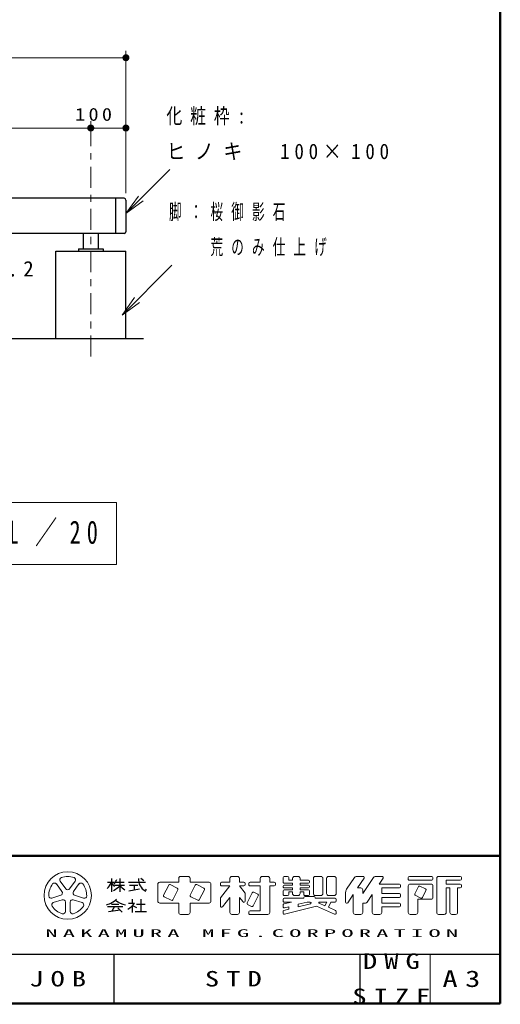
# Model space of a CAD drawing. Units: millimetres on the paper, scale 1:20. Extents: x -365 to 0, y -5 to 257.
# Drawn here: x -68.4 to 0, y -0.1 to 139.9 of the extents above; entities that cross this region are included whole.
import ezdxf

# ---------------------------------------------------------------- set-up
doc = ezdxf.new("R2010")
doc.units = ezdxf.units.MM
doc.linetypes.add('USER2', pattern=[6, 3, -1, 1, -1])
doc.layers.add('LY_1', color=7, linetype='Continuous', lineweight=25)
doc.layers.add('LY_3', color=7, linetype='Continuous', lineweight=13)
doc.styles.add('ＭＳ ゴシック', font='')
doc.styles.get('ＭＳ ゴシック').set_extended_font_data('MS Gothic')

# ---------------------------------------------------------------- blocks, each defined once
blk = doc.blocks.new('open_arrow')
at = {"color": 0, "linetype": 'Continuous', "lineweight": -2}
blk.add_lwpolyline([(7.5, 1.25), (0, 0), (7.5, -1.25)], dxfattribs=at)
blk = doc.blocks.new('filled_dot')
at = {"color": 0, "linetype": 'Continuous', "lineweight": -2, "const_width": 1.25}
blk.add_lwpolyline([(-0.625, 0, 1), (0.625, 0, 1)], format="xyb", close=True, dxfattribs=at)

msp = doc.modelspace()

# ---------------------------------------------------------------- linework, layer by layer
at = {"layer": 'LY_1', "lineweight": 13}
for p, q in [((-129.787, 134.536), (-53.287, 134.536)), ((-53.287, 115.286), (-53.287, 135.536)), ((-58.287, 121.947), (-58.287, 125.536)), ((-53.287, 115.286), (-53.287, 125.536)), ((-124.787, 124.536), (-58.287, 124.536)), ((-58.287, 124.536), (-53.287, 124.536)), ((-53.287, 112.389), (-47.023, 118.652)), ((-53.839, 97.936), (-46.768, 105.007)), ((-54.611, 71.252), (-102.411, 71.252)), ((-54.611, 62.452), (-54.611, 71.252)), ((-102.411, 62.452), (-54.611, 62.452))]:
    msp.add_line(p, q, dxfattribs=at)
at = {"layer": 'LY_1', "linetype": 'USER2', "lineweight": 13}
msp.add_line((-58.287, 92.036), (-58.287, 120.947), dxfattribs=at)
at = {"layer": 'LY_1'}
for p, q in [((-53.537, 114.536), (-91.537, 114.536)), ((-54.751, 114.536), (-54.751, 109.536)), ((-53.287, 114.286), (-53.287, 109.786)), ((-53.537, 109.536), (-129.537, 109.536)), ((-59.354, 109.536), (-59.354, 107.336)), ((-57.219, 109.536), (-57.219, 107.336)), ((-63.287, 107.036), (-53.287, 107.036)), ((-63.287, 94.536), (-63.287, 107.036)), ((-60.037, 107.336), (-60.037, 107.036)), ((-60.037, 107.336), (-56.537, 107.336)), ((-56.537, 107.336), (-56.537, 107.036)), ((-53.287, 94.536), (-53.287, 107.036)), ((-50.787, 94.536), (-134.787, 94.536))]:
    msp.add_line(p, q, dxfattribs=at)
for centre, start, end in [((-53.537, 114.286), 0, 89.99998), ((-53.537, 109.786), 270.00002, 0)]:
    msp.add_arc(centre, 0.25, start, end, dxfattribs=at)
at = {"layer": 'LY_3', "lineweight": 50}
for p, q in [((0, 0), (0, 257)), ((-365, 21), (0, 21)), ((-365, 0), (0, 0))]:
    msp.add_line(p, q, dxfattribs=at)
at = {"layer": 'LY_3'}
for p, q in [((-62.39, 15.917), (-63.175, 16.997)), ((-62.629, 17.393), (-61.844, 16.313)), ((-61.298, 16.313), (-60.513, 17.393)), ((-59.967, 16.997), (-60.752, 15.917)), ((-48.746, 16.983), (-48.746, 14.553)), ((-48.476, 17.253), (-45.776, 17.253)), ((-47.198, 16.838), (-47.918, 15.4)), ((-45.975, 16.408), (-46.981, 16.911)), ((-45.776, 17.793), (-45.776, 17.253)), ((-45.506, 18.063), (-44.426, 18.063)), ((-44.156, 17.793), (-44.156, 17.253)), ((-44.156, 17.253), (-41.456, 17.253)), ((-43.418, 16.838), (-44.138, 15.4)), ((-42.195, 16.408), (-43.201, 16.911)), ((-41.186, 16.983), (-41.186, 14.553)), ((-39.836, 17.091), (-39.836, 16.875)), ((-39.674, 17.253), (-38.486, 17.253)), ((-38.486, 17.793), (-38.486, 17.253)), ((-38.216, 18.063), (-37.406, 18.063)), ((-37.136, 17.793), (-37.136, 17.253)), ((-37.136, 17.253), (-36.488, 17.253)), ((-36.326, 17.091), (-36.326, 16.875)), ((-35.786, 17.091), (-35.786, 16.875)), ((-35.624, 17.253), (-34.166, 17.253)), ((-34.166, 17.793), (-34.166, 17.253)), ((-33.896, 18.063), (-33.086, 18.063)), ((-32.816, 17.793), (-32.816, 17.253)), ((-32.816, 17.253), (-32.168, 17.253)), ((-32.006, 17.091), (-32.006, 16.875)), ((-30.926, 17.901), (-30.926, 17.28)), ((-30.764, 18.063), (-30.278, 18.063)), ((-30.764, 17.118), (-29.576, 17.118)), ((-30.764, 16.848), (-29.576, 16.848)), ((-30.116, 17.901), (-30.116, 17.523)), ((-30.116, 17.523), (-29.576, 17.523)), ((-29.576, 17.793), (-29.576, 17.523)), ((-29.576, 17.118), (-29.576, 16.848)), ((-28.766, 18.063), (-29.306, 18.063)), ((-28.496, 17.793), (-28.496, 17.523)), ((-28.496, 17.523), (-27.308, 17.523)), ((-28.496, 17.118), (-27.308, 17.118)), ((-28.496, 17.118), (-28.496, 16.848)), ((-28.496, 16.848), (-27.308, 16.848)), ((-27.146, 17.361), (-27.146, 17.28)), ((-26.606, 17.793), (-26.606, 15.633)), ((-26.336, 18.063), (-25.526, 18.063)), ((-25.256, 17.793), (-25.256, 15.633)), ((-24.716, 17.793), (-24.716, 15.633)), ((-24.446, 18.063), (-23.636, 18.063)), ((-23.366, 17.793), (-23.366, 15.633)), ((-21.88, 16.242), (-20.746, 17.943)), ((-20.521, 18.063), (-19.529, 18.063)), ((-20.306, 16.443), (-19.394, 17.811)), ((-19.586, 15.633), (-18.046, 17.943)), ((-17.821, 18.063), (-16.829, 18.063)), ((-17.246, 16.983), (-16.694, 17.811)), ((-17.246, 16.983), (-14.348, 16.983)), ((-14.186, 16.821), (-14.186, 16.605)), ((-13.106, 17.901), (-13.106, 17.685)), ((-12.944, 18.063), (-9.758, 18.063)), ((-12.944, 17.523), (-9.758, 17.523)), ((-12.836, 16.983), (-9.866, 16.983)), ((-9.596, 17.901), (-9.596, 17.685)), ((-9.056, 17.793), (-9.056, 12.933)), ((-8.786, 18.063), (-5.708, 18.063)), ((-7.706, 17.523), (-7.706, 16.983)), ((-7.706, 17.523), (-5.708, 17.523)), ((-7.706, 16.983), (-5.708, 16.983)), ((-5.546, 17.901), (-5.546, 17.685)), ((-5.546, 16.821), (-5.546, 16.605)), ((-46.622, 14.752), (-45.902, 16.19)), ((-42.842, 14.752), (-42.122, 16.19)), ((-38.486, 16.713), (-39.836, 15.026)), ((-39.674, 16.713), (-38.486, 16.713)), ((-37.136, 16.713), (-36.326, 15.701)), ((-37.136, 16.713), (-36.488, 16.713)), ((-36.326, 15.701), (-36.326, 14.543)), ((-35.318, 15.758), (-36.038, 14.32)), ((-35.624, 16.713), (-34.166, 16.713)), ((-35.101, 15.831), (-34.527, 15.544)), ((-34.166, 16.713), (-34.166, 13.203)), ((-32.816, 16.713), (-32.816, 12.933)), ((-32.816, 16.713), (-32.168, 16.713)), ((-30.926, 16.686), (-30.926, 16.605)), ((-30.926, 16.011), (-30.926, 15.525)), ((-30.764, 16.443), (-29.576, 16.443)), ((-30.764, 16.173), (-29.576, 16.173)), ((-30.116, 15.903), (-29.576, 15.903)), ((-30.116, 15.903), (-30.116, 15.525)), ((-29.576, 16.443), (-29.576, 16.173)), ((-29.576, 15.903), (-29.576, 15.633)), ((-28.496, 16.443), (-27.308, 16.443)), ((-28.496, 16.443), (-28.496, 16.173)), ((-28.496, 16.173), (-27.308, 16.173)), ((-28.496, 15.903), (-28.496, 15.633)), ((-28.496, 15.903), (-27.956, 15.903)), ((-27.956, 15.903), (-27.956, 15.525)), ((-27.146, 16.686), (-27.146, 16.605)), ((-27.146, 16.011), (-27.146, 15.525)), ((-22.016, 15.793), (-22.016, 14.413)), ((-21.719, 14.323), (-20.936, 15.498)), ((-20.936, 15.498), (-20.936, 12.933)), ((-20.306, 16.443), (-19.856, 16.443)), ((-19.586, 16.173), (-19.586, 15.633)), ((-18.966, 14.404), (-18.236, 15.498)), ((-18.236, 15.498), (-18.236, 12.933)), ((-16.886, 16.443), (-14.348, 16.443)), ((-16.886, 16.443), (-16.886, 15.633)), ((-16.886, 15.633), (-14.348, 15.633)), ((-14.186, 15.471), (-14.186, 15.255)), ((-13.106, 16.713), (-13.106, 12.933)), ((-11.666, 16.622), (-12.17, 15.616)), ((-11.449, 16.695), (-10.659, 16.3)), ((-10.586, 16.082), (-11.09, 15.076)), ((-9.596, 16.713), (-9.596, 15.093)), ((-7.706, 16.443), (-7.166, 16.443)), ((-7.706, 16.443), (-7.706, 12.933)), ((-7.166, 16.443), (-7.166, 12.933)), ((-6.086, 16.443), (-5.708, 16.443)), ((-6.086, 16.443), (-6.086, 12.933)), ((-63.828, 14.985), (-62.559, 15.397)), ((-62.35, 14.755), (-63.62, 14.343)), ((-61.908, 13.099), (-61.908, 14.434)), ((-61.233, 14.434), (-61.233, 13.099)), ((-59.522, 14.343), (-60.792, 14.755)), ((-60.583, 15.397), (-59.313, 14.985)), ((-48.476, 14.283), (-45.776, 14.283)), ((-47.845, 15.183), (-46.839, 14.68)), ((-45.776, 14.283), (-45.776, 12.933)), ((-44.156, 14.283), (-41.456, 14.283)), ((-44.156, 14.283), (-44.156, 12.933)), ((-44.065, 15.183), (-43.059, 14.68)), ((-39.836, 15.026), (-39.836, 13.868)), ((-38.486, 15.093), (-39.547, 13.766)), ((-38.486, 15.093), (-38.486, 12.933)), ((-37.136, 15.093), (-36.614, 14.441)), ((-37.136, 15.093), (-37.136, 12.933)), ((-35.965, 14.103), (-35.391, 13.816)), ((-34.454, 15.326), (-35.174, 13.888)), ((-30.926, 14.796), (-30.926, 14.58)), ((-29.74, 14.418), (-30.803, 14.152)), ((-30.764, 15.363), (-30.278, 15.363)), ((-30.764, 14.958), (-27.956, 14.958)), ((-30.764, 14.418), (-29.74, 14.418)), ((-29.306, 15.363), (-28.766, 15.363)), ((-27.513, 14.418), (-28.766, 14.105)), ((-27.023, 14.179), (-28.766, 13.743)), ((-28.766, 14.105), (-28.766, 13.743)), ((-27.956, 15.066), (-27.956, 14.958)), ((-27.794, 15.363), (-27.308, 15.363)), ((-27.794, 15.228), (-26.498, 15.228)), ((-27.513, 14.418), (-27.053, 14.418)), ((-26.336, 15.363), (-25.526, 15.363)), ((-26.336, 15.066), (-26.336, 14.958)), ((-26.336, 14.958), (-23.528, 14.958)), ((-25.771, 14.263), (-24.968, 13.906)), ((-25.738, 14.418), (-24.712, 14.418)), ((-24.968, 13.906), (-24.712, 14.418)), ((-24.474, 13.687), (-24.108, 14.418)), ((-24.446, 15.363), (-23.636, 15.363)), ((-24.108, 14.418), (-23.528, 14.418)), ((-23.366, 14.796), (-23.366, 14.58)), ((-19.586, 14.283), (-19.19, 14.283)), ((-19.586, 14.283), (-19.586, 12.933)), ((-16.886, 15.093), (-16.886, 14.283)), ((-16.886, 15.093), (-14.348, 15.093)), ((-16.886, 14.283), (-14.348, 14.283)), ((-14.186, 14.121), (-14.186, 13.905)), ((-12.097, 15.399), (-11.307, 15.004)), ((-11.756, 14.823), (-11.756, 12.933)), ((-11.756, 14.823), (-9.866, 14.823)), ((-45.506, 12.663), (-44.426, 12.663)), ((-38.216, 12.663), (-37.406, 12.663)), ((-35.786, 13.041), (-35.786, 12.825)), ((-35.624, 13.203), (-34.166, 13.203)), ((-35.624, 12.663), (-33.086, 12.663)), ((-30.926, 13.995), (-30.926, 13.773)), ((-30.926, 13.077), (-30.926, 12.854)), ((-30.116, 13.406), (-30.803, 13.234)), ((-26.15, 13.841), (-30.725, 12.697)), ((-30.116, 13.768), (-30.725, 13.615)), ((-30.116, 13.768), (-30.116, 13.406)), ((-26.15, 13.841), (-23.594, 12.705)), ((-24.474, 13.687), (-23.462, 13.237)), ((-23.366, 13.089), (-23.366, 12.853)), ((-20.666, 12.663), (-19.856, 12.663)), ((-17.966, 12.663), (-17.156, 12.663)), ((-16.886, 13.743), (-16.886, 12.933)), ((-16.886, 13.743), (-14.348, 13.743)), ((-12.836, 12.663), (-12.026, 12.663)), ((-8.786, 12.663), (-7.976, 12.663)), ((-6.896, 12.663), (-6.356, 12.663)), ((-10, 7), (-10, 0))]:
    msp.add_line(p, q, dxfattribs=at)
at = {"layer": 'LY_3', "lineweight": 25}
for p, q in [((-55.901, 17.253), (-54.956, 17.253)), ((-55.361, 17.793), (-55.361, 15.903)), ((-54.915, 16.848), (-53.471, 16.848)), ((-54.769, 17.253), (-53.525, 17.253)), ((-54.146, 17.793), (-54.146, 15.903)), ((-52.931, 17.253), (-50.501, 17.253)), ((-52.796, 16.848), (-51.581, 16.848)), ((-52.121, 16.848), (-52.121, 16.173)), ((-50.719, 17.467), (-51.16, 17.761)), ((-52.889, 16.02), (-51.353, 16.327)), ((-55.361, 14.148), (-54.281, 14.148)), ((-52.931, 14.283), (-52.051, 14.283)), ((-52.391, 14.823), (-52.391, 14.283)), ((-51.783, 14.148), (-50.568, 14.148)), ((-51.176, 14.823), (-51.176, 13.068)), ((-55.901, 13.784), (-53.741, 13.784)), ((-55.765, 13.067), (-54.113, 13.304)), ((-54.899, 13.784), (-55.289, 13.136)), ((-54.416, 13.607), (-53.81, 13.001)), ((-52.391, 13.91), (-52.391, 12.933)), ((-52.34, 13.96), (-51.796, 13.646)), ((-51.986, 13.068), (-50.366, 13.068)), ((-237.5, 7), (0, 7)), ((-55, 7), (-55, 0)), ((-20, 7), (-20, 0))]:
    msp.add_line(p, q, dxfattribs=at)
at = {"layer": 'LY_3'}
msp.add_circle((-61.571, 15.363), 3.375, dxfattribs=at)
for centre, radius, start, end in [((-61.571, 15.363), 2.7, 142.60154, 181.39846), ((-63.448, 16.798), 0.338, 35.99999, 142.60154), ((-62.356, 17.592), 0.338, 109.39847, 215.99997), ((-61.571, 15.363), 2.7, 70.60155, 109.39847), ((-60.786, 17.592), 0.338, 324, 70.60155), ((-59.694, 16.798), 0.338, 37.39846, 143.99995), ((-61.571, 15.363), 2.7, 358.60155, 37.39847), ((-48.476, 16.983), 0.27, 89.99998, 179.99996), ((-47.054, 16.766), 0.162, 63.43492, 153.43499), ((-45.506, 17.793), 0.27, 89.99998, 179.99996), ((-44.426, 17.793), 0.27, 0, 89.99998), ((-43.274, 16.766), 0.162, 63.43492, 153.43499), ((-41.456, 16.983), 0.27, 0, 89.99998), ((-39.674, 17.091), 0.162, 89.99998, 179.99996), ((-39.674, 16.875), 0.162, 179.99998, 270.00002), ((-38.216, 17.793), 0.27, 89.99998, 179.99996), ((-37.406, 17.793), 0.27, 0, 89.99998), ((-36.488, 17.091), 0.162, 0, 89.99998), ((-36.488, 16.875), 0.162, 270.00002, 0), ((-35.624, 17.091), 0.162, 89.99998, 179.99996), ((-35.624, 16.875), 0.162, 179.99998, 270.00002), ((-33.896, 17.793), 0.27, 89.99998, 179.99996), ((-33.086, 17.793), 0.27, 0, 89.99998), ((-32.168, 17.091), 0.162, 0, 89.99998), ((-32.168, 16.875), 0.162, 270.00002, 0), ((-30.764, 17.901), 0.162, 89.99998, 179.99996), ((-30.764, 17.28), 0.162, 179.99998, 270.00002), ((-30.764, 16.686), 0.162, 89.99998, 179.99996), ((-30.278, 17.901), 0.162, 0, 89.99998), ((-29.306, 17.793), 0.27, 89.99998, 179.99996), ((-28.766, 17.793), 0.27, 0, 89.99998), ((-27.308, 17.361), 0.162, 0, 89.99998), ((-27.308, 17.28), 0.162, 270.00002, 0), ((-27.308, 16.686), 0.162, 0, 89.99998), ((-26.336, 17.793), 0.27, 89.99998, 179.99996), ((-25.526, 17.793), 0.27, 0, 89.99998), ((-24.446, 17.793), 0.27, 89.99998, 179.99996), ((-23.636, 17.793), 0.27, 0, 89.99998), ((-20.521, 17.793), 0.27, 89.99998, 146.30984), ((-19.529, 17.901), 0.162, 326.31015, 89.99998), ((-17.821, 17.793), 0.27, 89.99998, 146.3098), ((-16.829, 17.901), 0.162, 326.31003, 89.99998), ((-14.348, 16.821), 0.162, 0, 89.99998), ((-12.944, 17.901), 0.162, 89.99998, 179.99996), ((-12.944, 17.685), 0.162, 179.99998, 270.00002), ((-12.836, 16.713), 0.27, 89.99998, 179.99996), ((-9.866, 16.713), 0.27, 0, 89.99998), ((-9.758, 17.901), 0.162, 0, 89.99998), ((-9.758, 17.685), 0.162, 270.00002, 0), ((-8.786, 17.793), 0.27, 89.99998, 179.99996), ((-5.708, 17.901), 0.162, 0, 89.99998), ((-5.708, 17.685), 0.162, 270.00002, 0), ((-5.708, 16.821), 0.162, 0, 89.99998), ((-62.663, 15.718), 0.338, 287.99998, 35.99999), ((-61.571, 16.512), 0.338, 215.99998, 324), ((-60.479, 15.718), 0.338, 143.99996, 251.99999), ((-46.047, 16.263), 0.162, 333.4349, 63.43487), ((-42.267, 16.263), 0.162, 333.4349, 63.43487), ((-35.174, 15.686), 0.162, 63.43487, 153.43498), ((-34.599, 15.399), 0.162, 333.43492, 63.43493), ((-30.764, 16.605), 0.162, 179.99998, 270.00002), ((-30.764, 16.011), 0.162, 89.99998, 179.99996), ((-30.764, 15.525), 0.162, 179.99998, 270.00002), ((-30.278, 15.525), 0.162, 270.00002, 0), ((-29.306, 15.633), 0.27, 179.99998, 270.00002), ((-28.766, 15.633), 0.27, 270.00002, 0), ((-27.794, 15.525), 0.162, 179.99998, 270.00002), ((-27.308, 16.605), 0.162, 270.00002, 0), ((-27.308, 16.011), 0.162, 0, 89.99998), ((-27.308, 15.525), 0.162, 270.00002, 0), ((-26.336, 15.633), 0.27, 179.99998, 270.00002), ((-25.526, 15.633), 0.27, 270.00002, 0), ((-24.446, 15.633), 0.27, 179.99998, 270.00002), ((-23.636, 15.633), 0.27, 270.00002, 0), ((-21.206, 15.793), 0.81, 146.30999, 179.99996), ((-19.856, 16.173), 0.27, 0, 89.99998), ((-14.348, 16.605), 0.162, 270.00002, 0), ((-14.348, 15.471), 0.162, 0, 89.99998), ((-12.025, 15.544), 0.162, 153.43517, 243.43529), ((-11.522, 16.55), 0.162, 63.43447, 153.43474), ((-10.731, 16.155), 0.162, 333.43484, 63.43447), ((-5.708, 16.605), 0.162, 270.00002, 0), ((-63.933, 15.306), 0.338, 181.39848, 287.99997), ((-63.516, 14.022), 0.338, 107.99999, 214.60154), ((-62.246, 14.434), 0.338, 359.99997, 107.99999), ((-60.896, 14.434), 0.338, 71.99997, 179.99999), ((-59.626, 14.022), 0.338, 325.39847, 71.99996), ((-59.209, 15.306), 0.338, 252.00001, 358.60156), ((-48.476, 14.553), 0.27, 179.99998, 270.00002), ((-47.773, 15.328), 0.162, 153.43495, 243.43485), ((-46.766, 14.825), 0.162, 243.43498, 333.43496), ((-43.993, 15.328), 0.162, 153.43495, 243.43485), ((-42.986, 14.825), 0.162, 243.43498, 333.43496), ((-41.456, 14.553), 0.27, 270.00002, 0), ((-36.488, 14.543), 0.162, 218.65962, 0), ((-35.893, 14.248), 0.162, 153.43487, 243.4348), ((-30.764, 14.796), 0.162, 89.99998, 179.99996), ((-30.764, 14.58), 0.162, 179.99998, 270.00002), ((-30.764, 13.995), 0.162, 104.03614, 179.99996), ((-27.794, 15.066), 0.162, 89.99998, 179.99996), ((-27.053, 14.297), 0.121, 284.0365, 89.99998), ((-26.498, 15.066), 0.162, 0, 89.99998), ((-25.738, 14.337), 0.081, 89.99998, 246.03817), ((-23.528, 14.796), 0.162, 0, 89.99998), ((-23.528, 14.58), 0.162, 270.00002, 0), ((-21.854, 14.413), 0.162, 179.99998, 326.30997), ((-19.19, 14.553), 0.27, 270.00002, 326.31002), ((-14.348, 15.255), 0.162, 270.00002, 0), ((-14.348, 14.121), 0.162, 0, 89.99998), ((-11.234, 15.149), 0.162, 243.43534, 333.43491), ((-9.866, 15.093), 0.27, 270.00002, 0), ((-61.571, 15.363), 2.7, 214.60156, 253.39848), ((-62.246, 13.099), 0.338, 253.39847, 359.99997), ((-60.896, 13.099), 0.338, 179.99999, 286.60154), ((-61.571, 15.363), 2.7, 286.60155, 325.39847), ((-45.506, 12.933), 0.27, 179.99998, 270.00002), ((-44.426, 12.933), 0.27, 270.00002, 0), ((-39.674, 13.868), 0.162, 179.99998, 321.34037), ((-38.216, 12.933), 0.27, 179.99998, 270.00002), ((-37.406, 12.933), 0.27, 270.00002, 0), ((-35.624, 13.041), 0.162, 89.99998, 179.99996), ((-35.624, 12.825), 0.162, 179.99998, 270.00002), ((-35.318, 13.961), 0.162, 243.43487, 333.43498), ((-33.086, 12.933), 0.27, 270.00002, 0), ((-30.764, 13.773), 0.162, 179.99998, 284.03612), ((-30.764, 13.077), 0.162, 104.03614, 179.99996), ((-30.764, 12.854), 0.162, 179.99998, 284.03612), ((-23.528, 12.853), 0.162, 246.03699, 0), ((-23.528, 13.089), 0.162, 0, 66.03701), ((-20.666, 12.933), 0.27, 179.99998, 270.00002), ((-19.856, 12.933), 0.27, 270.00002, 0), ((-17.966, 12.933), 0.27, 179.99998, 270.00002), ((-17.156, 12.933), 0.27, 270.00002, 0), ((-14.348, 13.905), 0.162, 270.00002, 0), ((-12.836, 12.933), 0.27, 179.99998, 270.00002), ((-12.026, 12.933), 0.27, 270.00002, 0), ((-8.786, 12.933), 0.27, 179.99998, 270.00002), ((-7.976, 12.933), 0.27, 270.00002, 0), ((-6.896, 12.933), 0.27, 179.99998, 270.00002), ((-6.356, 12.933), 0.27, 270.00002, 0)]:
    msp.add_arc(centre, radius, start, end, dxfattribs=at)
at = {"layer": 'LY_3', "lineweight": 25}
for centre, radius, start, end in [((-57.466, 18.084), 2.285, 311.36185, 337.13638), ((-53.383, 18.427), 2.345, 212.50346, 230.00631), ((-56.002, 18.047), 1.467, 313.72108, 343.54317), ((-49.563, 17.694), 1.953, 177.09472, 240.51891), ((-56.374, 18.818), 3.034, 295.86917, 317.23867), ((-51.918, 18.818), 3.034, 222.76131, 240.10806), ((-51.54, 16.805), 1.299, 321.42112, 334.8249), ((-56.898, 17.257), 3.32, 285.11261, 313.40619), ((-52.77, 17.194), 3.192, 231.17281, 259.75506), ((-55.66, 17.226), 4.657, 304.87257, 320.80411)]:
    msp.add_arc(centre, radius, start, end, dxfattribs=at)

# ---------------------------------------------------------------- block references
at = {"layer": 'LY_1', "lineweight": 13, "xscale": 0.4, "yscale": 0.4}
for name, p, rotation in [('filled_dot', (-53.287, 134.536), 180), ('filled_dot', (-58.287, 124.536), 180), ('filled_dot', (-53.287, 124.536), 180), ('open_arrow', (-53.287, 112.389), 45), ('open_arrow', (-53.839, 97.936), 45)]:
    msp.add_blockref(name, p, dxfattribs=dict(at, rotation=rotation))
msp.add_blockref('filled_dot', (-58.287, 124.536), dxfattribs=at)

# ---------------------------------------------------------------- texts
at = {"layer": 'LY_1', "style": 'ＭＳ ゴシック'}
for s, insert, char_height, attachment_point in [('\\T1.5;\\W0.75;化粧枠:', (-47.52, 126.152), 2.199, 4), ('\\T1.33;\\W1.15;100', (-57.66, 125.536), 1.833, 8), ('\\T1.5;\\W0.9;ヒノキ\u3000100×100', (-47.52, 121.152), 2.199, 4), ('\\T1.64;\\W0.6;脚：桜御影石', (-47.156, 112.507), 2.199, 4), ('\\T1.64;\\W0.6;\u3000\u3000荒のみ仕上げ', (-47.156, 107.507), 2.199, 4), ('\\T1.5;補強:匚-100×40×3.2', (-110.574, 104.385), 2.199, 4), ('\\T1.56;\\W0.7;側面図\u3000Ｓ＝１／20', (-78.511, 66.852), 3.299, 5), ('\\T1.5;\\W1.35;STD', (-37.5, 3.5), 2.199, 5)]:
    msp.add_mtext(s, dxfattribs=dict(at, insert=insert, char_height=char_height, attachment_point=attachment_point))
at = {"layer": 'LY_3', "attachment_point": 5, "style": 'ＭＳ ゴシック'}
for s, insert, char_height in [('\\T1.44;\\W2.3;NAKAMURA\\~MFG.CORPORATION', (-35, 10), 1.1), ('\\T1.5;\\W1.35;DWG', (-15, 6), 2.199), ('\\T1.5;\\W1.35;JOB', (-62.5, 3.5), 2.199), ('\\T1.5;\\W1.35;A3', (-5, 3.5), 2.346), ('\\T1.5;\\W1.35;SIZE', (-15, 1), 2.199)]:
    msp.add_mtext(s, dxfattribs=dict(at, insert=insert, char_height=char_height))

doc.saveas('drawing.dxf')
